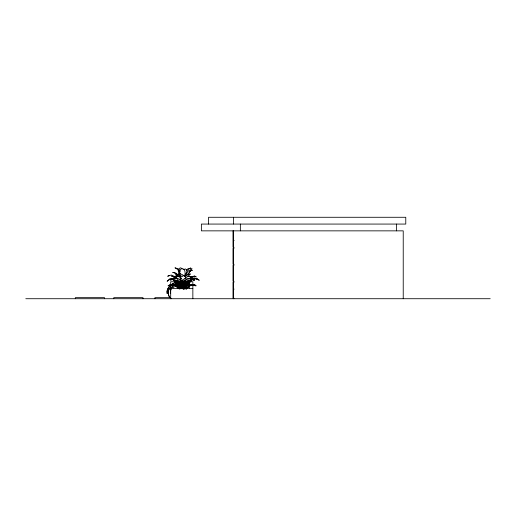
<?xml version="1.0" encoding="UTF-8"?>
<svg xmlns="http://www.w3.org/2000/svg" width="516" height="516" viewBox="0 0 516 516"><rect width="100%" height="100%" fill="white"/><g stroke="black" fill="none" stroke-linecap="round" stroke-linejoin="round"><path stroke-width="0.77" d="M182.961 288.309L182.961 283.897L183.87 281.343L181.458 280.769L180.348 279.64L180.052 278.93L180.387 278.698C181.871 283.503 185.354 275.234 186.386 280.001L182.935 281.343L182.084 283.897L182.361 288.309M183.541 288.973L183.586 284.419L184.831 280.904M183.47 287.889L183.535 283.329M183.154 288.973L183.232 284.419L184.554 280.904M183.032 288.973L183.464 282.936M184.818 280.259L184.773 281.452L186.199 281.936L186.818 281.581M183.122 287.818L183.18 286.386M183.27 284.245L183.335 282.813M183.419 288.973L183.625 284.419M186.689 275.602L186.831 274.112M184.825 283.794L185.089 281.53M183.767 289.005L184.309 284.832M185.702 280.033L185.508 281.426L186.895 282.026L187.585 281.504M185.309 283.794L185.637 281.53M183.619 286.322L184.67 280.233M184.206 284.148L184.902 280.594M184.225 289.005L184.476 287.612M184.728 286.219L184.98 284.832M186.908 273.37L186.689 269.881L185.405 268.933L183.69 269.642M182.438 280.298L181.638 281.581L180.735 281.936L179.691 281.452M183.786 288.741L184.741 284.568M182.548 280.607L181.961 283.142L182.187 288.096M183.399 288.515L183.825 286.728L185.263 285.342L185.992 285.342L184.502 286.728L183.915 288.515M184.922 289.005L185.754 285.522M184.489 276.608C185.27 274.209 185.554 271.216 183.896 269.1L181.38 268.823C179.342 269.429 179.742 272.338 179.871 274.125M184.999 289.005L185.857 285.522M184.251 288.741L185.225 285.264M184.431 288.309L185.399 285.367M184.96 288.238L186.153 284.806M184.915 288.309L186.218 284.632L184.857 288.309M188.643 273.944L190.843 269.752L192.062 268.662L189.972 268.823M185.16 288.238L186.927 283.432L189.146 280.362M185.283 288.309L186.721 284.632M187.011 283.897L187.785 281.981M185.637 286.045L186.263 284.651M185.102 275.673C186.257 272.88 188.824 269.126 192.404 270.378C192.223 268.849 187.895 273.441 187.611 274.796M186.566 283.639L187.263 281.859M184.651 283.445L185.418 281.904L184.857 282.026M184.754 275.995L185.818 273.899M185.786 288.309L187.798 284.529M188.211 276.518L189.772 274.254C192.623 273.577 185.96 274.48 186.005 276.195M185.728 283.581L186.657 281.859L185.941 281.859L184.638 284.232M185.863 288.309C183.69 288.257 197.222 274.564 188.134 283.897M187.682 270.816C187.482 269.642 191.417 267.127 190.778 268.159L187.837 268.81L186.644 270.158M186.282 283.445L187.373 281.904L186.65 281.904L185.121 284.039M186.631 283.432L187.508 282.207M179.026 281.53L178.607 281.936L178.504 281.581M189.636 278.737L190.198 277.989C191.481 275.131 187.418 276.17 185.947 277.763M186.308 288.902L188.914 286.09C190.772 285.522 194.274 283.865 195.429 285.903C193.158 284.432 190.03 284.297 187.772 285.819L188.617 286.328L186.005 288.902L185.309 287.618M190.997 278.756L192.184 277.279L194.48 275.886L196.209 277.04C195.983 275.957 191.578 276.041 190.217 277.408M186.224 288.902L189.108 286.328C190.681 285.109 196.067 284.187 196.222 285.819M187.244 283.465L188.559 281.852L186.489 284.219M186.444 288.902L189.056 286.412L188.566 285.819M190.823 276.976L191.791 276.389L192.042 277.105L191.591 277.208M185.876 283.897L188.114 281.343L188.779 281.343L186.495 283.897M169.1 285.819L170.68 284.709L172.828 284.993L176.195 286.412L176.814 286.012C174.801 284.671 172.189 284.671 169.951 285.438M170.931 286.767C167.216 289.689 167.216 295.797 170.931 298.719M171.054 286.767C167.339 289.689 167.339 295.797 171.054 298.719M173.202 287.825L174.408 286.767M171.725 276.273L173.718 276.64M187.908 281.71L189.366 280.472M191.107 277.763L192.165 276.886M184.812 279.008L185.676 278.317L185.379 276.337L184.186 275.357L183.012 275.66C182.219 278.195 180.703 274.435 180.149 276.305L181.09 278.853M191.172 280.407L190.681 280.807C190.417 282.413 190.72 279.246 192.255 279.64M175.453 273.938L177.123 274.854L177.904 276.518M190.423 277.55L191.946 276.537M190.643 279.227L191.449 278.066L191.204 279.059L187.94 278.311L186.07 279.343M177.672 282.955C173.75 284.806 169.577 288.728 170.557 293.469M190.307 280.098L188.488 281.394L188.443 282.065L188.198 281.691M188.985 280.769L190.275 280.02M170.841 278.492L169.009 279.453L170.067 278.963M177.93 285.438C177.278 286.877 175.866 284.213 176.407 284.993L176.853 285.6L179.723 286.412M169.074 279.846L167.139 281.272L169.487 279.35L170.977 279.491M186.282 286.012L187.959 285.071C189.927 284.342 187.876 287.257 186.998 285.129M188.617 281.091L189.972 280.51M176.001 282.265C171.312 283.729 166.081 288.005 167.087 293.43M176.117 282.304C171.428 283.768 166.191 288.044 167.203 293.469M179.471 282.304C174.698 283.6 169.441 288.005 170.441 293.43M177.478 274.441L178.665 273.951M191.597 278.834L194.242 277.821L196.725 279.195L195.693 278.801M169.351 275.357L167.687 276.266L171.273 275.009L174.537 276.466L175.872 278.021M176.665 276.221L176.02 275.357L177.162 276.608M193.203 276.479L195.1 276.273M193.81 278.879L196.822 278.414L199.144 280.407C200.092 280.452 196.919 278.601 196.17 278.698L193.055 279.033M190.346 284.993L193.339 284.709L194.938 285.129M233.574 240.469L234.141 240.469M173.776 278.311L172.802 278.93L176.575 278.021L179.42 279.227L180.348 280.51L180.297 281.091L178.936 282.026L176.64 280.498M171.473 278.724L172.621 278.724M176.169 281.749L170.693 281.749L170.693 298.719M177.73 281.749L180.078 281.749M187.901 281.749L192.855 281.749L192.855 298.719M179.239 286.328L179.716 286.328M170.693 288.541L192.855 288.541M233.574 289.102L234.141 289.102M170.699 297.655L154.923 297.655L154.923 298.719M25.8 298.719L490.2 298.719M171.557 279.608L172.718 279.691L175.55 281.504C175.446 283.097 175.279 280.53 176.304 281.82L176.504 282.329L177.24 281.749L176.053 280.401M181.742 280.588L182.987 281.059M173.073 278.879L171.731 278.363L171.499 279.13M193.255 276.305L194.738 276.479M187.959 276.066L191.03 276.924M176.478 274.067L179 275.099M174.195 276.479L176.543 277.763M177.775 282.304L179.691 282.916M174.531 282.265L178.775 284.368M174.421 282.304L178.659 284.406M184.618 281.059L184.109 280.652M171.551 275.976L173.26 276.608L173.982 277.447M175.492 280.407L177.278 281.343L179.6 283.897M191.081 278.511L192.1 278.924M182.206 268.552L180.381 267.804L179.703 268.223C177.833 269.642 178.917 272.745 179.02 274.899L179.787 275.789M194.1 280.407L194.526 280.407L194.016 279.046M175.988 286.328L178.33 287.709L179.342 288.902M173.834 280.407L175.569 281.472L173.137 279.614M176.195 286.328L179.168 288.902M177.175 275.557C176.582 274.377 172.815 271.506 172.686 272.635C175.595 271.584 177.62 274.602 178.788 276.757M177.749 278.814C171.854 274.402 180.2 276.015 181.735 278.737M178.755 288.663C176.795 285.503 169.57 283.703 168.055 285.819C170.267 283.716 176.214 285.122 176.324 286.328L178.646 287.709L179.607 288.902M183.819 275.976C183.128 274.564 179.6 273.222 179.11 274.499L180.187 277.537M178.568 284.793L176.298 282.213L178.91 284.793M177.343 281.343L173.866 279.033L171.757 278.698L170.448 280.407L174.176 278.363L177.259 278.879L178.568 280.407L177.343 281.343L180.381 288.309M179.91 274.893L180.993 276.144M173.634 276.673L174.756 277.989M180.303 271.248L178.278 268.81L174.976 267.804L177.549 269.352L180.297 273.899M180.226 284.832L178.426 281.859L180.561 284.832L181.032 286.915M185.418 287.58L186.147 288.831M181.703 286.954L182.432 288.205M181.587 286.993L182.316 288.244M176.762 280.343L180.058 288.005M176.582 280.362L179.936 288.005M181.729 288.734L181.116 287.541L179.258 286.161L180.935 285.851L180.394 284.909C178.446 284.419 175.04 286.303 175.666 284.774L179.916 286.161L181.735 287.541L182.251 288.734M178.865 285.471L180.336 288.844M181.122 282.4L182.225 287.967M179.465 286.141L180.02 287.496M179.6 285.367L179.013 283.897L176.653 281.343L177.872 281.343L180.716 288.309M181.509 281.781L182.432 285.445M182.49 284.419L181.277 280.904M181.696 280.904L182.406 283.013M180.819 288.741L178.788 281.904L179.394 281.904L181.206 288.741M179.691 280.839L181.303 288.296M180.045 281.504L181.393 288.296L180.594 281.859L181.213 281.859L181.864 288.309M182.18 280.485L182.554 281.807L182.387 280.24M180.4 285.522L180.755 286.915M180.813 286.561L180.181 281.007M180.903 282.949L181.535 288.005M182.632 280.485L182.761 281.807M183.554 281.53L183.915 287.573M182.967 285.935L183.051 288.212M184.328 281.53L184.431 286.819M182.922 286.696L182.948 288.212M403.228 298.719L403.228 230.852L201.375 230.852L201.375 224.067L405.776 224.067L405.776 217.281L208.548 217.281L208.548 224.067M396.443 224.067L396.443 230.852M240.359 224.067L240.359 230.852M233.858 298.719L233.858 298.151L233.006 298.151L233.006 282.317L233.916 282.317L233.916 281.188L233.006 281.188L233.006 265.353L233.916 265.353L233.916 264.218L233.006 264.218L233.006 248.383L233.916 248.383L233.916 247.254L233.006 247.254L233.006 230.852M233.574 217.281L233.574 224.067M233.574 230.852L233.574 298.719M189.462 281.749L189.462 284.838M189.462 286.38L189.462 288.696M142.971 298.719L142.971 297.655L113.778 297.655L113.778 298.719M104.516 298.719L104.516 297.655L75.323 297.655L75.323 298.719M183.335 286.374L183.328 287.889L183.328 286.374M193.545 279.13L193.732 280.562L190.34 278.698L188.121 279.033L187.102 280.769L188.34 281.504L188.972 280.807L191.41 280.001L193.442 278.363L193.545 279.13M184.096 284.09L184.135 285.032L185.496 285.432L188.346 284.619L188.998 283.961C187.856 284.052 187.108 285.677 185.212 283.91L184.096 284.09M175.517 282.013L177.756 284.413L180.045 288.554L177.756 284.413L175.517 282.013"/></g></svg>
